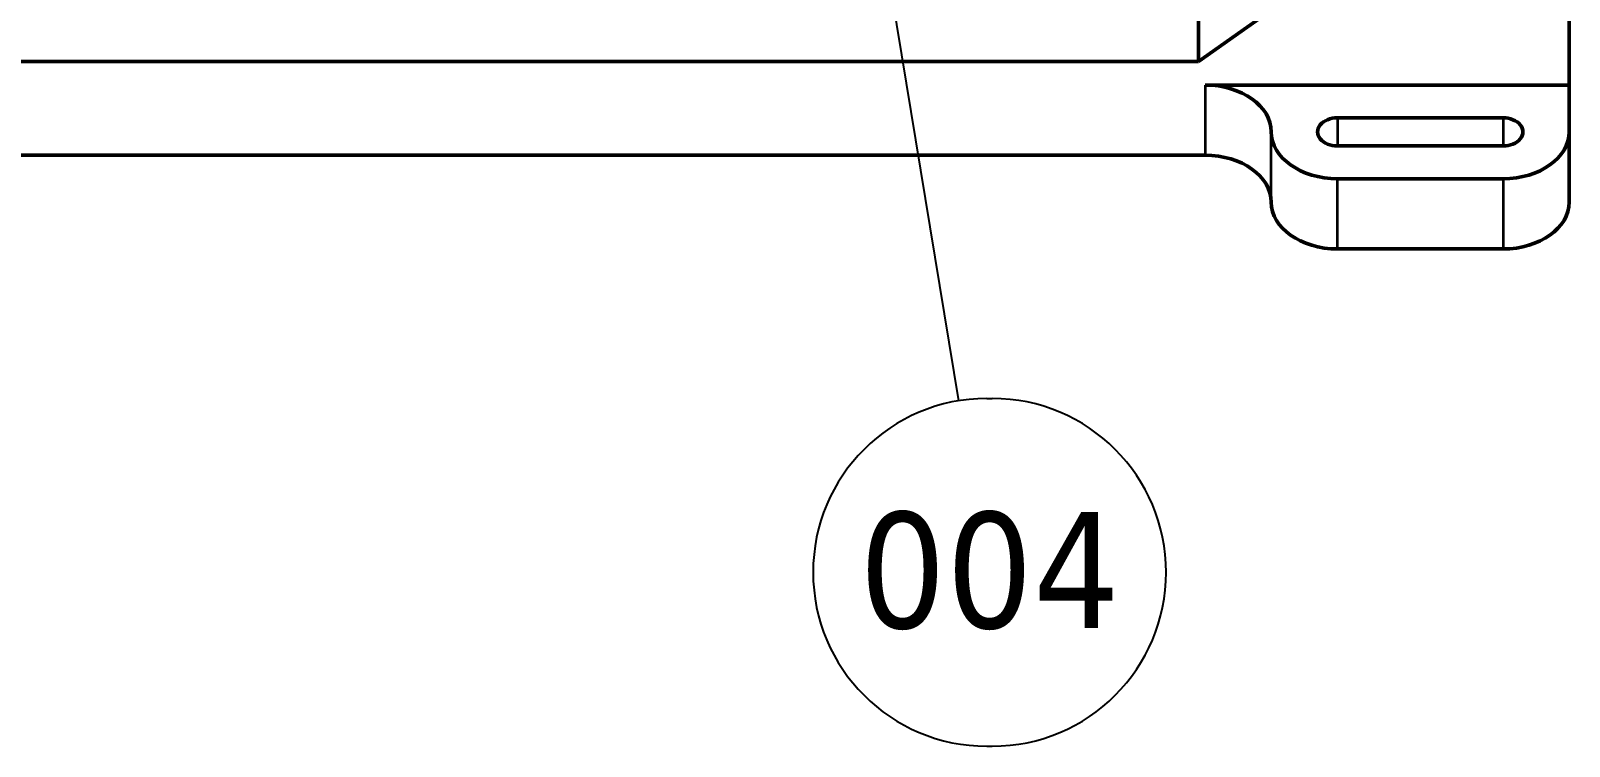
# Model space of a CAD drawing. Header units: millimetres. Extents: x -1259 to 2100, y -2965 to 1485.
# Drawn here: x 1150.5 to 1382.8, y 395.5 to 503.5 of the extents above; entities that cross this region are included whole.
import ezdxf

# ---------------------------------------------------------------- set-up
doc = ezdxf.new("R2010")
doc.units = ezdxf.units.MM
doc.header["$LTSCALE"] = 5
for name, color, linetype, lineweight in [('Symbol (ISO)', 7, 'Continuous', 25), ('Visible (ISO)', 7, 'Continuous', 50), ('Visible Narrow (ISO)', 7, 'Continuous', 35)]:
    doc.layers.add(name, color=color, linetype=linetype, lineweight=lineweight)
doc.styles.add('Note Text (ISO)', font='tahoma.ttf')

# ---------------------------------------------------------------- blocks, each defined once
blk = doc.blocks.new('Balloon5')
at = {"layer": 'Symbol (ISO)'}
for p, q in [((255.319, 106.531), (255.233, 103.983)), ((255.726, 104.064), (255.319, 106.531)), ((256.22, 104.146), (255.319, 106.531)), ((255.233, 103.983), (256.22, 104.146)), ((255.726, 104.064), (258.127, 89.525)), ((258.981, 89.6), (259.141, 89.6)), ((258.981, 79.1), (259.141, 79.1))]:
    blk.add_line(p, q, dxfattribs=at)
at = {"layer": 'Symbol (ISO)', "flags": 128}
blk.add_lwpolyline([(256.22, 104.146), (255.319, 106.531), (255.233, 103.983), (256.22, 104.146)], dxfattribs=at)
at = {"layer": 'Symbol (ISO)'}
for centre, start, end in [((258.981, 84.35), 90, 270), ((259.141, 84.35), 270, 90)]:
    blk.add_arc(centre, 5.25, start, end, dxfattribs=at)
blk.add_solid([(256.22, 104.146), (255.319, 106.531), (255.233, 103.983), (256.22, 104.146)], dxfattribs=at)
at = {"layer": 'Symbol (ISO)', "insert": (259.061, 84.387), "char_height": 3.5, "attachment_point": 5, "style": 'Note Text (ISO)'}
blk.add_mtext('004', dxfattribs=at)

msp = doc.modelspace()

# ---------------------------------------------------------------- linework, layer by layer
at = {"layer": 'Visible (ISO)'}
for p, q in [((1382.84, 537.75), (1382.84, 495.32)), ((1326.84, 498.85), (1351.84, 516.53)), ((1326.84, 505.93), (1326.84, 498.85)), ((1326.84, 498.85), (1056.84, 498.85)), ((1327.84, 495.32), (1382.84, 495.32)), ((1382.84, 488.25), (1382.84, 495.32)), ((1347.84, 490.37), (1372.84, 490.37)), ((1382.84, 477.64), (1382.84, 488.25)), ((1372.84, 486.13), (1347.84, 486.13)), ((1081.84, 484.71), (1327.84, 484.71)), ((1347.84, 481.18), (1372.84, 481.18)), ((1372.84, 470.57), (1347.84, 470.57))]:
    msp.add_line(p, q, dxfattribs=at)
for centre, major_axis, start_param, end_param in [((1327.84, 488.25), (10, 0), 0, 1.570796), ((1347.84, 488.25), (-3, 0), 4.712389, 7.853982), ((1372.84, 488.25), (3, 0), 4.712389, 7.853982), ((1347.84, 488.25), (-10, 0), 0, 1.570796), ((1372.84, 488.25), (10, 0), 4.712389, 6.283185), ((1327.84, 477.64), (10, 0), 0, 1.570796), ((1347.84, 477.64), (-10, 0), 0, 1.570796), ((1372.84, 477.64), (10, 0), 4.712389, 6.283185)]:
    msp.add_ellipse(centre, major_axis=major_axis, ratio=0.707107, start_param=start_param, end_param=end_param, dxfattribs=at)
at = {"layer": 'Visible Narrow (ISO)'}
for p, q in [((1327.84, 495.32), (1327.84, 484.71)), ((1347.84, 490.37), (1347.84, 486.13)), ((1372.84, 490.37), (1372.84, 486.13)), ((1337.84, 477.64), (1337.84, 488.25)), ((1347.84, 470.57), (1347.84, 481.18)), ((1372.84, 481.18), (1372.84, 470.57))]:
    msp.add_line(p, q, dxfattribs=at)

# ---------------------------------------------------------------- block references
at = {"layer": 'Symbol (ISO)', "xscale": 5, "yscale": 5, "zscale": 5}
msp.add_blockref('Balloon5', (0, 0), dxfattribs=at)

doc.saveas('drawing.dxf')
